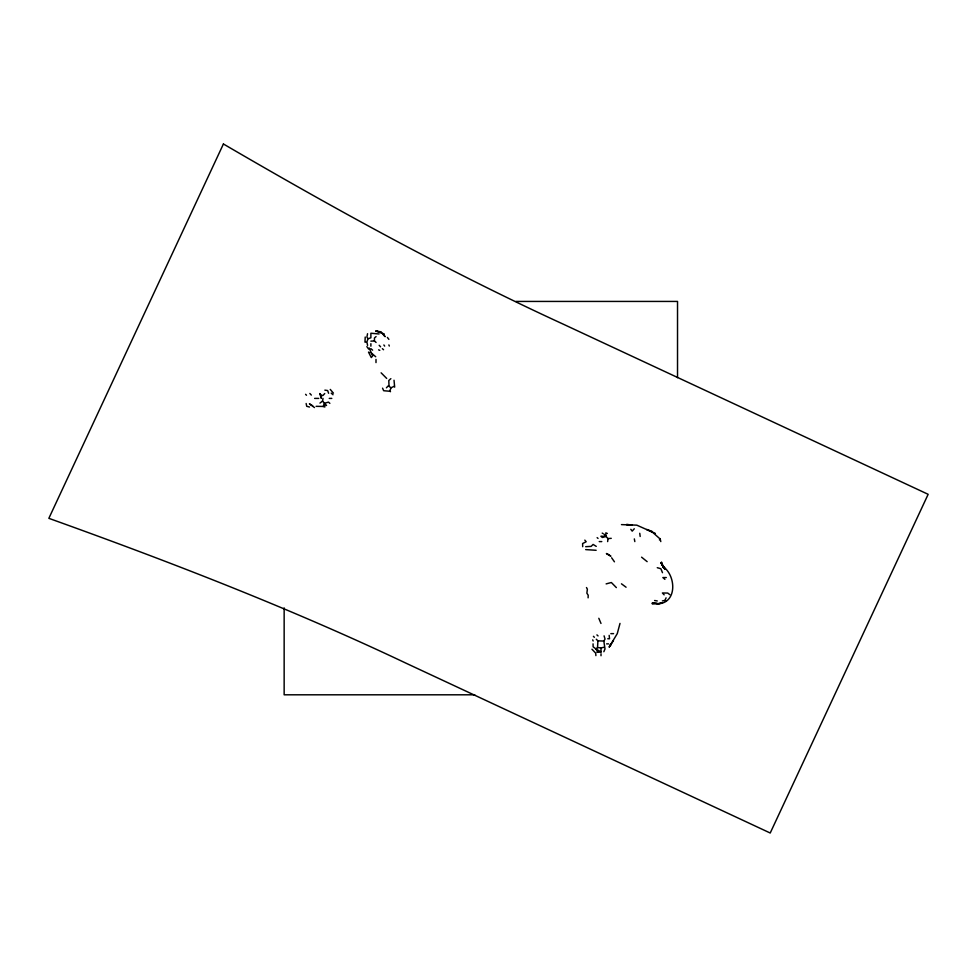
<?xml version="1.0" encoding="UTF-8"?>
<svg xmlns="http://www.w3.org/2000/svg" width="977" height="977" viewBox="0 0 977 977"><rect width="100%" height="100%" fill="white"/><g stroke="black" fill="none" stroke-linecap="round" stroke-linejoin="round"><path stroke-width="1.47" d="M394.671 387.148L394.024 380.248M603.847 651.72L604.995 648.96L603.835 641.046L605.032 639.105L604.079 635.856M588.105 597.839L588.203 595.213L586.872 593.198L587.372 589.192L586.481 587.543M321.433 395.429L321.286 398.396L319.735 393.548L321.433 395.429L322.984 395.429L324.755 393.548M365.227 337.028L364.971 342.133L365.85 342.133M607.645 541.588L607.999 538.608L603.92 534.101M620.004 623.411L617.269 633.633L609.111 647.153L613.446 640.656M326.55 405.504L322.557 401.095L322.996 398.396M596.263 639.214L597.912 640.851L597.533 647.58L595.933 648.911L593.137 646.823L593.051 643.867M382.557 388.162L383.668 390.727L389.701 391.24L391.056 387.771L394.219 386.281M662.382 600.916L664.983 600.428L666.07 597.839M316.108 406.334L323.131 406.444L324.547 403.293L328.48 402.097L329.86 403.391M659.438 539.902L659.805 539.072M609.843 646.273L611.248 643.867M634.281 528.789L632.192 531.134L630.812 529.29M319.967 403.074L322.557 401.095M386.416 387.808L388.248 385.866L391.056 387.771M390.873 378.661L388.797 380.48L389.005 385.866M376.084 336.577L374.447 337.981L374.447 340.961L376.084 342.451M604.201 647.25L601.014 647.91L601.014 652.001L596.947 652.331M367.596 345.394L366.888 342.048L367.95 338.775L370.881 337.786L370.881 333.23L379.076 333.975M605.96 536.361L602.357 537.509L600.904 536.251L605.96 536.361L605.825 532.856L607.328 533.466M606.131 583.892L611.358 582.512L616.353 587.604M661.099 603.2L657.265 603.871L652.16 603.065L657.265 603.42L652.16 603.713L654.712 603.346M662.382 602.968L657.265 603.835C677.22 603.737 676.414 576.003 663.163 566.66L665.337 569.225L660.855 562.679L663.737 567.6L661.49 562.764M607.999 538.608L611.248 538.327M585.675 546.693L591.158 546.375L593.1 544.445L596.263 546.375M370.881 341.144L374.447 340.961M597.912 640.851L603.835 641.046M621.47 524.612L636.809 525.162L655.347 533.405M610.833 633.646L613.568 633.633M515.905 301.429L677.525 301.429L677.525 377.659M314.631 398.396L318.722 398.396M329.237 398.396L331.789 398.396M599.231 541.588L601.783 541.588M666.277 577.554L662.87 577.554L664.897 579.361M607.767 638.75L609.538 638.75L609.172 635.343M606.644 643.867L608.537 643.867M474.737 694.806L284.148 694.806L284.148 607.889M596.141 550.295L585.675 549.599M597.533 647.58L601.014 647.91M381.115 331.789L375.998 331.179L384.242 333.926M324.865 390.141L327.649 390.556L328.614 393.279M654.59 600.501L657.265 600.953M309.514 407.043L306.729 406.285L306.143 403.501M657.265 567.698L660.855 568.724L662.491 572.693M369.245 352.367L368.524 352.123L371.284 357.57L372.652 355.921L369.184 347.983M323.131 406.444L324.852 407.018L324.547 403.293M652.16 531.439L646.774 529.497L652.587 532.294L659.939 538.828M378.6 349.839L379.784 350.352M602.223 533.112L602.87 533.454M389.701 391.24L390.519 391.679M312.689 405.773L309.404 403.843L314.496 407.568M601.014 652.001L595.933 648.911L597.741 652.001M621.47 583.819L626.074 587.226M367.547 333.719L366.925 337.053L367.95 338.775M669.807 594.688L667.755 593.063L662.406 592.978L664.14 594.846M641.584 557.171L647.14 561.653M664.983 600.428L665.642 600.965M371.113 352.795L375.705 356.739M382.337 348.667L383.558 349.729M370.894 348.655L372.603 350.157M597.142 537.619L598.034 538.412M331.203 393.145L332.998 394.757M596.923 634.903L598.046 635.917M381.115 372.823L386.697 378.441M591.952 649.229L595.677 653.137L595.897 655.616M593.418 636.308L594.358 637.322M309.831 393.462L311.345 395.074M379.161 345.284L380.59 346.835M305.593 394.305L306.485 395.258M330.25 389.42L333.438 393.145M584.82 540.122L586.176 541.734L582.61 543.542L582.695 546.693M383.534 334.732L385.146 336.674L381.543 332.705L375.998 330.739L375.998 331.423M387.38 337.407L388.883 339.373M366.863 346.627L368.683 349.119M383.876 344.966L384.682 346.114M611.626 557.782L614.448 561.812M598.816 618.294L600.989 623.448M592.709 639.874L593.161 640.985M661.478 562.96L662.577 565.756M388.883 344.918L389.298 346.041M661.514 562.044L662.724 565.878M660.086 538.583L660.806 541.588M634.329 538.901L634.83 541.588M639.752 533.283L640.167 536.471M601.014 653.76L601.014 655.726M375.998 359.426L375.998 362.589M370.881 343.696L370.881 346.176M223.415 143.985L48.85 518.335C169.778 561.726 289.803 608.097 405.956 663.163L770.218 833.015L928.15 494.313L563.9 324.462C447.051 270.873 334.378 208.736 223.415 143.985M611.016 643.867L609.733 646.383L611.016 643.867M631.704 524.93L626.587 524.527L631.704 524.93M608.268 554.557L606.387 553.519L610.869 556.182L608.268 554.557M665.447 569.151L662.931 566.611L665.422 569.164"/></g></svg>
